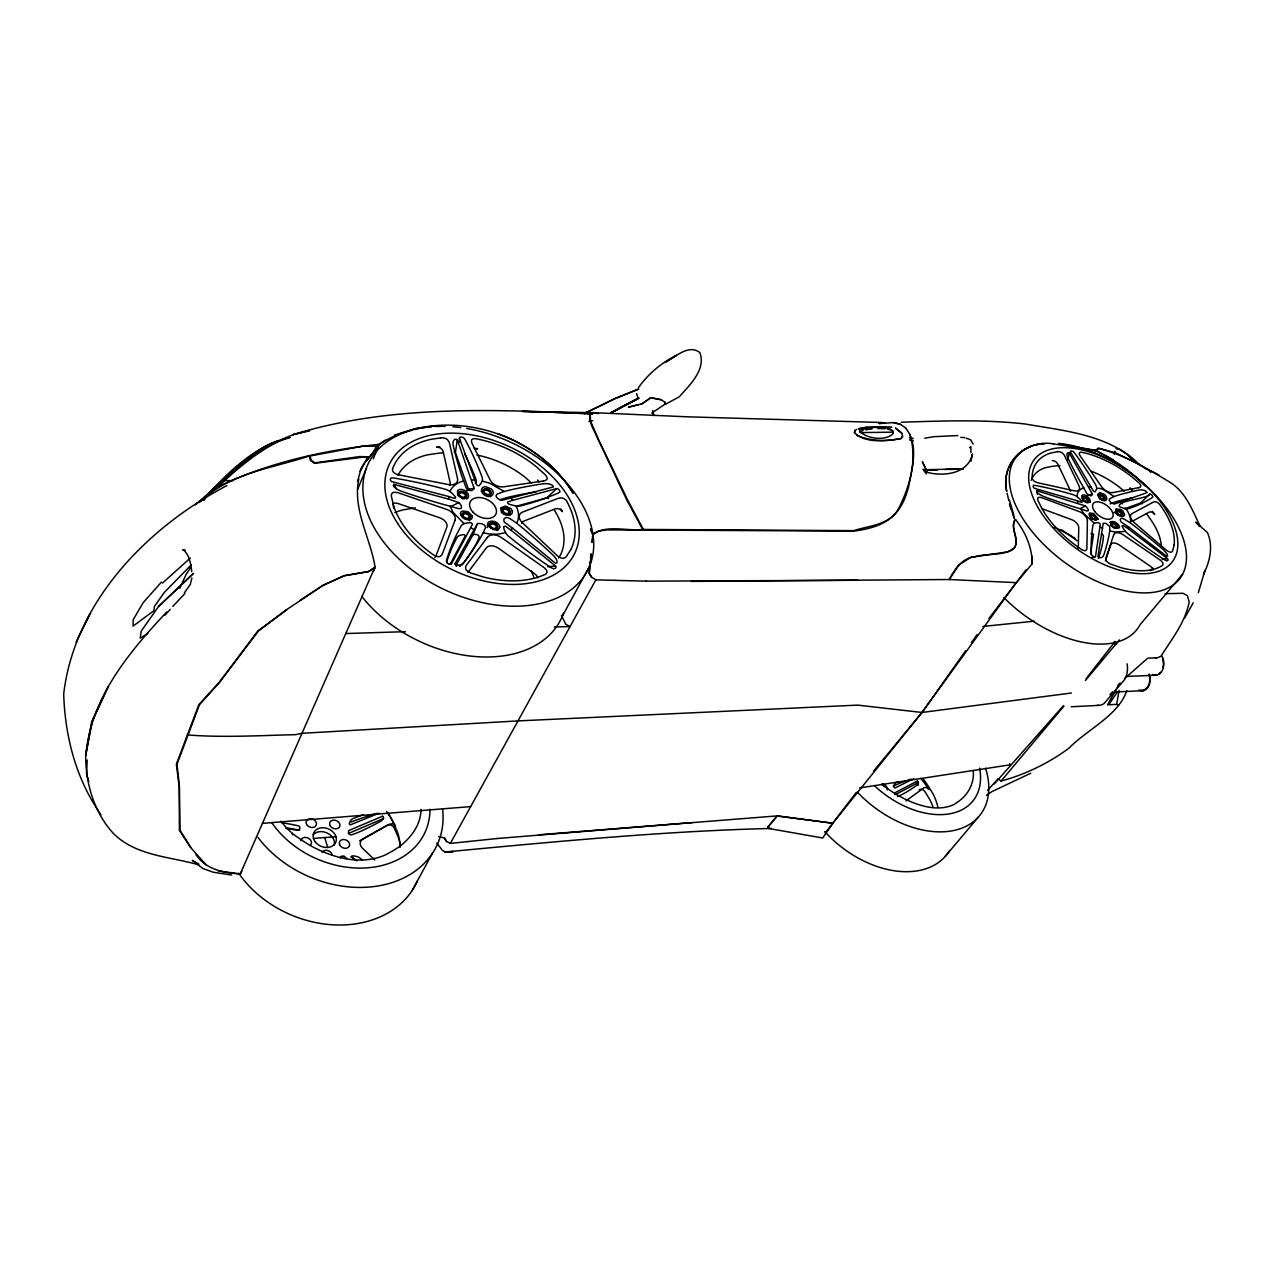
<?xml version="1.0" encoding="UTF-8"?>
<svg xmlns="http://www.w3.org/2000/svg" width="1274" height="1274" viewBox="0 0 1274 1274"><rect width="100%" height="100%" fill="white"/><g stroke="black" fill="none" stroke-linecap="round" stroke-linejoin="round"><path stroke-width="1.5" d="M1096.596 487.815L1096.596 487.783A10.224 5.494 35.6 0 0 1095.433 484.391A344.904 205.003 32.3 0 0 1076.307 455.328A18.871 10.096 35 0 0 1073.154 451.442L1071.37 450.916A2.293 1.226 35 0 0 1070.367 451.856L1093.57 491.334L1095.162 491.844A25.162 14.954 40.2 0 0 1096.181 489.63C1099.303 484.725 1109.861 494.487 1114.224 496.51A165.302 89.084 38.5 0 1 1118.875 494.965A536.004 289.166 43.9 0 1 1139.179 490.044A15.463 8.17 36.4 0 1 1142.571 489.98A6.45 3.408 36.3 0 1 1146.329 491.461L1147.11 492.64L1114.4 504.026A7.708 4.73 34.5 0 1 1110.753 502.322L1109.176 500.379L1109.622 498.835A149.44 92.222 39 0 1 1114.145 496.542L1114.224 496.51M1078.266 549.317L1078.759 527.484A7.421 4.093 35.9 0 0 1071.434 519.569L1042.084 508.724M87.173 759.989L86.568 774.305L88.798 781.376M1109.75 530.892L1109.75 530.78A147.895 72.698 30.5 0 0 1109.702 526.496L1106.214 523.566A7.867 3.695 33.8 0 0 1103.188 523.407L1097.933 556.595L1099.319 557.598A6.768 3.758 36.6 0 0 1102.344 557.041A16.164 8.95 36.4 0 0 1103.889 554.747A480.744 274.977 28.6 0 0 1108.969 535.621L1109.75 530.892L1115.307 532.07L1125.483 531.401A10.367 5.59 36.6 0 0 1128.302 534.077A293.275 143.118 36 0 0 1161.904 558.044A19.349 10.383 37.2 0 0 1166.681 560.894L1167.876 560.401A2.389 1.29 37.3 0 0 1167.43 558.585L1127.872 528.503L1123.111 525.493L1121.98 525.907A25.576 13.393 30.3 0 0 1123.461 528.662L1124.942 530.701M1099.94 526.751L1100.099 523.789L1098.554 522.643A25.91 12.071 35.4 0 0 1095.974 522.866L1094.382 523.311A10.463 5.717 36.3 0 0 1092.901 525.589A333.31 172.181 40.5 0 0 1091.181 551.26A19.795 10.956 36.8 0 0 1091.675 555.146L1093.442 556.483A2.437 1.354 36.6 0 0 1095.497 556.579L1099.94 526.751L1102.679 528.232M590.165 561.802L589.066 573.459L591.47 577.186L596.136 579.845M590.531 557.916L590.897 554.031M592.012 542.374L592.744 534.602L590.435 528.917M591.184 554.031L589.352 573.459L591.757 577.17M592.299 542.374L593.031 534.602L598.605 531.147L606.44 529.904L853.883 531.099C883.79 527.229 900.989 517.244 908.569 486.732C912.184 467.988 919.143 444.562 905.607 428.08M970.899 452.604L970.852 446.664L969.61 447.636M358.774 479.024C352.5 509.998 370.543 538.042 375.145 567.456L373.425 571.373M1119.066 690.333L1116.645 704.379L1107.536 704.841L1119.129 684.218M466.778 490.586A7.007 4.586 25.1 0 0 468.418 489.12L455.423 452.541L457.27 439.61L455.423 439.164A7.724 4.953 24.8 0 0 453.146 441.728A18.425 11.8 25.1 0 0 453.257 445.613A494.28 292.431 33.8 0 0 461.14 473.992A182.453 115.313 28.7 0 0 463.625 481.015L463.656 481.094A165.397 109.468 33.7 0 0 466.332 488.292L468.434 490.331L471.316 490.617A9.268 6.434 29.4 0 0 474.167 488.452L457.27 439.61M1090.544 553.919L1093.522 534.427L1092.439 533.583A19.253 10.622 36.6 0 0 1090.942 533.854M448.798 496.542L454.914 498.484L455.646 497.21A30.926 20.177 30.3 0 0 452.557 493.802L449.977 491.461A12.469 8.233 24.7 0 0 444.61 489.057A447.7 345.859 26.2 0 0 397.552 478.642A23.569 15.67 23.5 0 0 391.15 477.909L390.274 479.406A2.882 1.895 23.4 0 0 391.819 481.636L448.798 496.542L448.575 499.121L458.815 502.609A9.396 5.972 30.2 0 1 461.475 506.24L461.252 508.326L458.879 508.692A167.356 98.13 28.7 0 1 450.216 506.24L450.072 506.192A183.567 113.943 24.4 0 1 440.772 503.692A484.964 270.55 24.2 0 1 402.202 491.557A19.11 12.581 23.7 0 1 396.819 489.073A8.026 5.303 23.6 0 1 393.252 485.521L393.857 484.327L448.575 499.121M854.52 432.81L854.934 430.58M970.963 461.236L972.428 453.99C968.129 474.788 941.375 476.922 925.211 471.762L923.109 469.198L926.341 473.96M1114.702 451.458L1114.113 454.149L1114.846 451.283M1067.739 459.946L1069.268 453.098L1068.058 452.668A6.45 3.44 35.1 0 0 1066.959 454.898A15.384 8.201 35.2 0 0 1067.978 458.162A429.131 202.677 38.4 0 0 1080.352 481.938A155.014 79.673 36.7 0 0 1083.76 487.815L1083.808 487.878A140.108 75.118 43 0 0 1087.072 493.962L1090.894 495.936A7.708 4.459 41.5 0 0 1092.423 494.105L1069.268 453.098M895.351 794.578L916.802 783.335L917.376 781.01L918.188 781.679A4.188 2.755 38.2 0 1 918.156 783.765A9.985 6.577 38 0 1 916.818 785.294A282.812 183.822 31.6 0 1 904.556 793.161A101.809 67.251 35.8 0 1 897.883 796.377A1.911 1.274 38.2 0 1 897.437 796.473M191.896 577.982L190.272 584.463L184.332 592.904M1126.789 690.795C1118.206 715.781 1086.865 729.683 1069.093 748.077C1048.741 763.158 1025.459 774.449 1001.077 781.073L998.083 778.748L987.573 790.374M357.58 481.365L360.319 471.444L367.087 458.003L366.116 456.777L314.439 463.322L310.394 460.471L309.359 455.981C271.728 468.402 228.906 473.259 199.413 502.513M1105.418 560.863L1110.769 544.826A7.421 4.077 36.7 0 1 1119.098 544.858L1150.008 566.006A6.864 3.742 37.3 0 1 1153.018 568.968A4.841 2.644 37.3 0 1 1153.193 570.067M1198.324 592.665L1204.933 570.449L1203.548 574.303C1209.822 561.5 1213.533 546.196 1207.434 532.596L1195.697 522.133L1199.662 526.544M226.899 485.569C147.593 527.181 74.481 601.583 63.7 693.932C64.91 734.636 75.277 776.583 98.305 810.63M457.541 490.538L457.637 495.14L462.796 498.898L467.877 498.038L468.625 495.92A6.418 4.332 30.9 0 0 459.691 489.423L457.573 490.522M459.388 438.145L476.763 485.187L478.881 485.792A30.21 21.148 27.8 0 0 481.094 483.196L482.273 481.015A12.23 7.963 25.2 0 0 482.018 476.97A439.562 296.508 15.4 0 0 466.523 442.285A22.661 14.54 24.5 0 0 463.593 437.667L461.236 437.046A2.755 1.768 24.9 0 0 459.388 438.145L459.58 442.046M456.586 566.325L455.917 565.592L473.036 534.618L477.479 523.614A9.412 5.717 25 0 1 481.938 523.789L484.757 525.238L485.537 527.34A180.303 108.672 20 0 1 483.276 532.612L480.091 538.44A624.945 383.076 13.7 0 1 464.532 561.563A19.444 13.186 25 0 1 461.315 564.35A8.138 5.542 25.3 0 1 456.633 565.051L455.041 563.825L477.479 523.614M1129.019 527.245L1166.761 556.324L1167.637 555.91A6.657 3.583 37.2 0 0 1166.06 552.613A15.941 8.615 37.2 0 0 1162.732 549.221A566.93 372.693 38.3 0 0 1136.822 527.85L1130.293 522.85A154.409 92.015 30.7 0 0 1123.636 518.789L1121.359 518.247L1120.276 519.33A7.803 4.252 29.9 0 0 1121.2 522.101L1129.019 527.245L1127.872 528.503M357.66 489.28L366.02 469.135M373.266 458.831L379.318 444.26C442.03 404.113 535.032 430.405 573.125 493.038M241.773 871.113L240.531 873.932C223.89 872.993 205.91 869.553 195.989 854.679M179.745 588.317L186.084 574.478L190.75 567.392M76.121 642.016L89.913 614.036L84.864 624.26M448.273 563.761A2.038 1.385 25.1 0 0 450.343 563.841L451.474 563.825L472.558 524.108L470.823 522.738A30.974 18.967 26.5 0 0 466.746 523.041L464.023 523.614A12.533 8.392 25.5 0 0 460.901 526.353A388.634 260.103 35 0 0 447.413 557.391A23.76 16.18 25.7 0 0 446.489 562.089L447.445 563.347M360.001 471.428C363.042 461.491 372.613 455.821 376.34 446.346L379.318 444.26M450.343 563.841L465.408 535.59L464.198 534.57A23.091 15.591 25.7 0 0 459.755 535.462A8.775 5.908 25.4 0 0 456.952 537.644A270.884 183.36 32.2 0 0 447.524 559.366A16.53 11.275 25.5 0 0 446.887 562.63L448.496 563.697A2.93 1.991 25.1 0 0 451.474 563.825M412.091 890.622L432.364 853.421M562.296 616.266L589.464 566.42M1184.74 617.874L1193.212 602.841M902.661 436.202L901.275 438.59C886.624 440.915 865.826 443.973 854.408 432.603L854.822 430.373L856.622 429.418M1117.298 692.18L1108.937 704.474M558.601 557.964L560.449 555.082A76.026 50.387 26 0 0 557.662 515.938L557.327 515.285A108.8 72.57 25.3 0 0 554.317 509.966M192.708 573.953L158.581 606.472L141.191 631.156L140.22 638.147L147.8 633.449M965.628 650.791L921.994 712.469L832.734 823.243L777.013 815.917L767.84 827.113L768.859 828.514L822.701 838.005L832.941 823.227L777.013 815.917M971.377 642.669L977.126 634.548M1016.254 582.664L921.994 712.469L873.407 771.311M1093.777 453.034L1098.666 448.496C1124.639 454.77 1147.985 468.912 1170.599 482.671C1186.11 492.656 1192.48 510.556 1200.204 526.353M638.417 387.71C648.163 373.935 661.317 362.787 676.478 355.398L665.219 362.246C674.902 357.532 688.629 343.566 699.872 352.611C706.274 369.683 689.33 385.337 679.297 396.787L665.267 404.415L665.044 402.409L661.11 399.638L650.711 397.599L642.637 403.619L628.401 407.154L638.465 404.734M825.202 833.132L856.128 792.587M988.863 618.559L1026.111 569.733M203.187 500.332C223.603 476.556 247.952 452.127 277.621 440.947M203.856 500.332L211.341 490.57L233.174 470.265M1086.196 678.564L1115.148 641.427M994.325 783.892L1063.376 705.78M1001.077 781.073L1063.997 706.019M1085.416 680.475L1119.448 639.882M512.801 528.328L504.233 522.022A9.284 6.02 20.6 0 1 504.186 518.677L506.128 517.387L509.043 518.072A186.02 130.776 18.1 0 1 516.511 523.057L523.869 529.06A731.817 588.11 11.1 0 1 552.597 554.731A18.967 12.692 27.4 0 1 556.021 558.824A7.915 5.287 27.6 0 1 556.945 562.805L555.496 563.315L512.801 528.328L510.603 529.857L505.332 526.162L503.548 526.656A30.305 19.269 21.6 0 0 504.329 530L505.937 533.328A12.358 8.201 26.6 0 0 508.915 536.545A342.324 203.155 29.3 0 0 547.74 565.385A22.964 15.272 27.8 0 0 553.489 568.825L555.432 568.22A2.835 1.895 27.8 0 0 555.544 566.022L510.603 529.857M1182.591 574.208L1140.055 624.722A99.34 56.39 36.4 0 1 1003.832 597.522M945.149 856.494L978.416 817.016M1109.988 694.744L1112.521 691.798M1117.569 685.906L1120.085 682.96M161.416 582.091L143.245 602.586L133.133 619.785L133.085 626.123L153.82 610.74L154.472 606.392L164.298 592.442L191.227 564.939M164.983 615.246L170.206 609.37M172.818 606.44L184.921 593.493M201.005 501.001C227.075 477.193 255.548 446.728 290.329 437.571M166.751 611.934C129.311 651.874 91.346 697.165 85.979 753.81L85.676 755.45C85.676 783.494 94.021 812.191 113.179 833.212C135.57 855.921 169.665 856.574 198.648 864.775M1036.638 490.761L1036.686 491.684A6.641 3.647 35.2 0 0 1039.998 494.631A15.814 8.679 35.1 0 0 1044.266 496.685A406.47 197.167 32.3 0 0 1073.616 506.749A153.103 80.182 34.3 0 0 1080.591 508.836L1080.702 508.867A139.614 63.955 38.1 0 0 1086.897 510.985L1088.346 510.715L1087.932 508.995A7.803 3.822 40.6 0 0 1085.321 505.937L1036.797 490.681L1037.418 494.471M1015.537 519.537C1008.419 528.232 1022.178 541.418 1012.559 549.779C1001.189 555.814 987.095 553.346 974.913 556.706C962.252 557.821 954.704 569.382 949.146 579.511L1016.477 582.664L1032.179 563.761L1032.115 556.483L1032.179 563.761C1032.402 547.963 1025.172 531.608 1015.585 519.553L1014.311 520.827C1010.935 529.761 1019.869 539.428 1014.215 548.139L1007.686 551.849L970.82 557.327L958.749 565.035L949.369 579.511L691.225 581.406M1112.743 694.473L1115.355 691.782M292.479 834.725L292.096 833.594M1124.432 508.867L1140.676 502.991L1149.769 494.009A2.309 1.21 36.3 0 1 1151.951 495.204L1152.938 496.621A18.776 9.889 36.1 0 1 1150.629 498.596A301.078 156.272 31.9 0 1 1129.353 508.437A10.208 5.446 36.1 0 1 1125.913 508.581L1123.27 508.023A25.098 15.113 32.9 0 1 1119.639 506.829C1115.419 500.332 1148.575 498.962 1149.769 494.009M516.129 506.24L546.801 497.943L556.642 488.579A2.739 1.768 27.3 0 1 559.286 489.996L560.034 491.828A22.295 14.317 26.9 0 1 555.99 494.041A366.625 217.249 21.6 0 1 521.146 505.778A12.151 7.931 26.3 0 1 516.097 505.937L512.689 505.237A29.828 20.591 22.1 0 1 508.135 503.771L507.53 502.083L512.705 500.332L556.642 488.579M158.581 606.472L193.6 573.427M195.352 504.838L223.157 480.521L232.792 480.696M162.451 583.078L190.367 558.028M1124.464 678.66L1147.731 658.164L1156.935 657.846L1160.773 656.428C1171.793 639.261 1185.234 622.333 1189.215 601.901L1187.432 595.722L1183.068 593.286L1165.073 593.716M235.961 467.797C249.322 457.732 262.11 445.167 278.656 440.74M286.682 609.816L258.495 630.964L219.415 682.53L199.492 704.665L177.006 764.193L179.459 786.584L180.016 830.266L190.766 847.337M385.321 440.103L379.636 444.26C324.392 450.12 268.336 462.478 218.061 486.748C240.149 465.854 264.498 445.773 293.084 434.657C389.637 404.798 492.178 409.352 591.948 413.811L594.114 412.696L597.124 413.477M651.731 413.126L665.283 403.985L664.948 402.186M986.442 795.31L992.398 791.361L1030.73 773.254M299.836 600.5L322.545 585.53L343.948 575.737L368.138 571.58L374.811 567.456L240.245 873.964L218.332 870.954M375.145 567.456L368.791 571.58L344.283 575.737L322.879 585.53L286.347 609.816L257.826 630.98L219.08 682.53L198.84 704.681L176.353 764.225L179.156 786.599L179.395 830.314L190.463 847.353L206.292 865.078M610.756 412.665L638.592 397.934M359.634 840.744L386.118 825.823A7.373 5.765 25.5 0 1 390.943 825.011A6.147 4.793 25.4 0 1 394.414 828.419L398.061 836.763A77.603 61.471 23 0 1 400.546 846.175M610.851 412.872L638.672 398.125M1132.108 521.4L1148.83 512.275A6.641 3.535 36.6 0 1 1151.712 512.1A4.682 2.484 36.6 0 1 1154.706 514.473A94.706 51.836 36.1 0 0 1152.413 511.384M917.376 781.01L894.905 792.778A5.048 3.36 38.2 0 0 894.953 794.196M1080.336 508.533L1085.321 505.953M1097.838 449.435L1095.672 450.518C1113.89 459.436 1130.994 470.839 1144.769 485.856M913.761 778.637L894.953 788.049L894.014 787.348A16.164 10.702 38.3 0 1 894.316 784.609A6.147 4.077 38.1 0 1 895.765 782.809A202.009 134.216 42.8 0 1 898.329 781.567M450.455 506.749L458.815 502.609M348.343 833.499L383.633 818.513M882.086 422.506L687.928 416.837L594.926 412.728L590.196 414.735L590.626 421.264L599.194 440.995L627.939 500.602L642.972 528.726L644.405 529.458L853.644 530.637C870.046 525.318 890.701 525.127 899.205 507.355C910.162 485.203 917.614 458.799 909.763 434.434M379.095 813.162L350.286 824.867L349.235 824.055A18.823 14.731 24.6 0 1 350.43 820.774A7.166 5.606 24.1 0 1 352.93 818.625A232.123 190.734 32.5 0 1 363.17 814.755M638.529 389.207L615.342 398.555L584.177 413.588L615.246 398.332L638.577 389M863.199 430.086L859.966 432.603L892.787 432.173L892.31 430.946M394.351 435.135L415.913 428.51L435.326 425.882M504.201 491.493L504.074 491.525A176.417 129.709 28.5 0 0 497.051 494.169L495.936 495.984L497.465 498.293A9.205 6.466 23.1 0 0 501.924 500.363L553.362 486.939L552.725 485.537A7.66 4.937 27.1 0 0 547.916 483.77A18.346 11.864 27.2 0 0 542.995 483.817A631.044 461.586 41 0 0 511.591 489.646A195.4 133.197 29.8 0 0 504.201 491.493L489.678 483.18L482.257 481.046M278.56 440.629L286.618 438.033M641.141 404.224L650.823 397.822L661.206 399.845M505.428 532.5C498.293 534.905 490.49 534.539 483.212 532.739M924.733 438.208L933.524 436.695L957.777 435.565M309.391 430.708L293.084 434.657L309.534 430.628M1091.802 557.407L1095.497 556.579M858.389 428.892L866.049 427.363L891.704 427.347M1087.614 495.06L1092.423 494.105M588.938 421.471L592.681 420.738M858.517 428.685L866.049 427.363L891.481 427.331M1162.111 559.461L1167.43 558.585M859.695 787.905L1010.282 764.798L1009.645 763.604M1044.664 443.878C1019.646 443.384 1001.046 467.239 1006.763 491.414C1000.026 463.386 1025.809 439.291 1053.232 443.798M878.933 423.541L893.759 422.586L900.607 424.353M879.394 423.557L884.793 422.761M1089.031 486.875L1091.42 487.018M1071.402 693.008L921.994 712.469L857.689 705.111L517.977 720.909L302.002 733.314L295.536 734.668C259.53 735.496 223.38 737.757 187.421 734.939M865.54 429.768L871.989 429.004M468.418 489.12L474.167 488.436M467.956 841.573L450.343 843.42L595.85 579.845L614.657 580.339M471.683 479.916L475.091 480.091M467.701 841.588L497.816 838.451M982.859 626.442L1034.345 621.186M547.772 566.739L555.544 566.022M497.561 838.483L692.148 822.574M539.205 834.741L777.22 815.901L768.047 827.097L768.97 828.355M262.46 823.37L470.679 806.601M313.468 838.419L336.002 836.731M1071.243 706.767L1098.793 705.382M1114.639 692.005L1143.304 690.683M937.202 469.835L925.37 470.377L937.282 469.915M945.101 469.485L962.857 468.689M1126.136 676.462L1156.824 675.204M454.261 452.159L455.423 452.541M949.21 469.469L963.112 468.928M901.403 422.22C942.76 420.93 984.276 419.257 1025.49 424.051C1064.841 430.899 1109.543 434.641 1139.243 464.469L1116.374 453.146L1098.363 448.098L1095.21 450.502L1053.009 443.798M345.811 633.544L405.339 631.681M554.19 627.031L570.067 626.537L565.688 624.149L561.452 615.342M771.041 828.434L764.4 828.626C657.655 831.572 551.244 842.098 445.024 851.988L442.205 850.124L436.855 843.213M924.223 469.756L963.224 468.848M857.593 580.259L646.157 581.151M877.945 428.621L885.271 428.685M341.129 856.431L344.346 856.462L347.372 858.883M1155.359 657.814L1156.935 657.846M594.114 412.696L522.451 411.422L544.301 412.171M614.371 580.355L646.444 581.151M554.222 412.505L591.948 413.811L589.655 414.703L590.085 421.248L592.187 426.854L627.095 500.586L642.717 529.443C626.394 531.306 607.22 524.474 592.824 534.109L590.642 528.965M960.755 437.38L964.689 437.619M1062.373 444.515L1095.337 450.311L1113.89 460.392M231.693 875.015L213.347 872.26L202.98 868.549L192.278 860.364L198.744 864.027M909.445 437.81L913.251 438.399M182.644 549.906L185.064 550.304L183.44 549.89C189.683 555.368 190.781 563.92 191.753 571.676M285.997 828.323L297.606 830.314A5.972 4.714 21.5 0 0 299.724 828.61A2.261 1.784 21.6 0 0 297.989 825.775A128.371 105.965 21.4 0 0 285.87 823.418A399.288 363.424 23.5 0 0 281.713 822.813M887.596 429.179L890.542 429.879M594.926 412.728L598.462 413.572M438.718 836.604L444.642 837.989L446.601 841.461M893.313 422.57L900.384 424.338L905.83 428.096M916.802 783.335L917.885 784.211A5.558 3.663 38.2 0 1 918.124 785.23M1077.374 500.793L1034.743 488.452A2.373 1.306 35.1 0 1 1033.15 486.588L1033.373 485.346A19.476 10.765 35.3 0 1 1037.928 485.935A369.285 220.131 40.1 0 1 1072.676 494.551A10.367 5.653 35.7 0 1 1076.944 496.557L1079.158 498.532A25.655 13.058 41.4 0 1 1081.96 501.399L1082.04 502.497L1077.374 500.793L1077.836 502.943M909.54 439.849L913.283 440.947M1119.48 449.149L1116.311 448.512L1119.48 449.149L1129.035 455.646L1132.14 459.102M966.186 438.16L970.661 439.817L973.145 444.116M1116.645 704.379L1118.588 705.095M474.039 529.538L470.679 527.755M497.688 433.574C528.248 444.626 555.798 465.106 572.918 492.99M1146.059 468.736L1159.117 475.059M450.614 843.404L446.346 841.477L444.387 838.005M895.638 428.303L901.833 433.144M856.59 435.342C870.158 441.123 886.975 441.696 901.18 438.383L902.565 435.995L901.594 433.128L895.542 428.08M1146.918 469.326L1138.86 464.453L1128.637 455.646L1131.933 459.102M1060.971 529.57L1075.208 538.472M1094.382 523.311L1083.983 513.756L1080.591 508.836M356.003 860.476L351.544 856.845L351.974 855.857A19.19 15.32 24.5 0 1 356.338 856.383A7.278 5.781 24.4 0 1 360.032 858.15A249.067 213.156 17.3 0 1 362.469 860.125M1124.162 491.143L1119.018 486.859A63.413 34.462 36 0 0 1090.687 470.998M464.023 523.614L452.907 512.116L450.072 506.192M1120.244 501.701L1122.219 503.899M531.577 483.085L525.923 477.973A75.851 50.036 25.7 0 0 476.97 455.105M374.811 859.934L362.389 848.15A7.325 5.765 24.7 0 1 362.883 839.168L388.602 824.66A6.386 4.985 25.6 0 1 392.774 823.975A5.319 4.141 25.5 0 1 395.466 826.332A95.725 75.93 22.2 0 0 387.806 812.955M510.747 497.704L512.705 500.332M1148.208 469.74L1150.788 472.336M99.181 812.048L100.933 814.914M393.857 484.327L396.66 489.312M455.041 563.825L455.917 565.592M927.201 471.746L922.376 461.682L926.389 470.759M1009.454 504.138L1011.269 509.441M1012.48 512.976L1014.295 518.295M636.586 393.762L638.035 397.982M1009.804 504.345L1014.375 518.486M324.774 837.575L327.705 847.465M1009.454 500.3L1013.706 514.648M1007.065 493.245L1008.897 500.65M652.766 410.387L653.896 415.595M652.814 412.028L653.53 415.372M398.029 475.17A76.233 50.45 25.3 0 1 427.475 454.85L436.695 453.464A108.529 72.443 25.8 0 1 442.954 452.811M458.911 494.535A3.519 2.309 25.1 0 1 463.832 493.532A3.519 2.309 25.1 0 1 463.991 497.8M462.335 497.752A3.519 2.309 25.1 0 1 460.647 497.051M463.545 517.467A3.551 2.357 25.3 0 1 464.628 513.74A3.551 2.357 25.3 0 1 469.342 516.989A3.551 2.357 25.3 0 1 465.026 518.502M491.334 528.105A3.535 2.341 26 0 1 491.238 524.012A3.535 2.341 26 0 1 496.414 526.608A3.535 2.341 26 0 1 492.974 528.933M536.243 491.939A13.743 8.918 27 0 0 535.064 492.067A448.289 321.717 36 0 0 511.527 496.494A146.462 99.053 28.9 0 0 500.491 499.583A2.628 1.72 26.1 0 0 499.965 499.87M465.934 496.764A6.004 3.965 25.1 0 1 466.762 499.042M560.815 508.899A113.577 75.596 25.3 0 1 562.344 511.67A5.558 3.615 27.4 0 0 558.999 508.82A7.867 5.128 27.5 0 0 554.747 509.043L524.076 521.018A8.679 5.733 26.9 0 0 521.576 523.28M516.081 505.937A34.334 22.629 25.7 0 1 516.703 523.184M434.912 557.502A8.361 5.685 24.5 0 0 435.931 555.99L446.824 527.213A8.918 5.988 24.7 0 0 439.498 517.706L398.858 503.803A7.947 5.319 23.6 0 0 393.411 503.31A6.609 4.427 23.6 0 0 392.918 503.74M450.041 491.509A34.271 22.582 25.6 0 1 463.625 481.015M415.356 507.896A105.662 72.809 25.5 0 0 412.314 508.31L403.237 509.839A74.242 50.721 24.9 0 0 394.829 512.594M393.714 508.215A107.653 71.344 26 0 1 393.188 504.568M546.801 497.943A1.911 1.242 27.1 0 1 548.409 498.675M487.273 525.429A6.036 4.013 26 0 1 489.503 524.538M497.115 528.36A6.036 4.013 26 0 1 497.688 530.653M506.319 514.186A3.504 2.293 26.2 0 1 502.609 510.348A3.504 2.293 26.2 0 1 507.578 510.014A3.504 2.293 26.2 0 1 507.896 514.075M487.209 527.532A5.08 3.376 26 0 1 488.022 525.987M496.303 528.455A5.08 3.376 26 0 1 496.796 530.382M473.036 534.618A7.134 4.793 25.7 0 1 476.556 534.57A2.691 1.8 25.7 0 1 479.135 537.596A150.093 99.691 22.1 0 1 474.661 546.562A451.203 286.602 16.1 0 1 463.003 563.888A14.492 9.858 25.1 0 1 461.936 565.035M486.254 494.806A3.488 2.277 25.7 0 1 483.961 490.649A3.488 2.277 25.7 0 1 489.343 491.653A3.488 2.277 25.7 0 1 487.942 495.124M537.532 577.855A5.765 3.902 27.3 0 0 537.564 577.17A8.17 5.526 27.3 0 0 534.395 573.603L498.293 548.139A8.87 5.972 26.2 0 0 486.174 548.107L468.402 571.819A7.978 5.446 25.9 0 0 468.02 572.376M469.501 519.107A5.112 3.392 25.3 0 1 469.453 520.955M464.469 453.608A15.814 10.208 24.7 0 1 465.026 454.691A290.966 195.336 18.7 0 1 475.807 478.976A8.52 5.558 25.2 0 1 475.807 482.289A22.422 14.603 24.8 0 1 475.266 483.308M481.333 491.302A5.956 3.902 25.7 0 1 483.722 490.681M460.583 565.974A6.067 4.141 25.3 0 1 459.58 566.373M460.854 514.792A6.051 4.029 25.3 0 1 463.465 514.378M439.817 446.808A113.275 75.469 25.9 0 0 436.584 447.19A6.37 4.109 24.4 0 1 440.74 448.161A7.644 4.937 24.3 0 1 443.304 452.095L450.025 482.082A8.759 5.733 24.6 0 1 449.674 485.394M474.135 448.145A113.275 75.469 25.9 0 1 477.67 448.782A5.558 3.567 25.3 0 0 474.597 449.149M537.517 480.059A6.243 4.029 26.7 0 1 538.695 481.954M531.083 570.561A74.035 50.657 25.7 0 1 533.726 577.122M490.092 494.965A5.016 3.281 25.7 0 1 490.315 496.812M509.043 512.626A5.972 3.933 26.2 0 1 510.205 514.903M466.698 428.494A121.985 80.788 25.6 0 1 590.021 565.035A121.985 80.788 25.6 0 1 412.394 570.29A121.985 80.788 25.6 0 1 412.314 430.102M414.241 429.593A121.985 80.788 25.6 0 1 431.408 426.79M435.405 426.519A121.985 80.788 25.6 0 1 445.12 426.392M452.907 426.774A121.985 80.788 25.6 0 1 460.79 427.602M563.602 612.842A118.944 81.218 25.3 0 1 475.234 656.54A118.944 81.218 25.3 0 1 361.72 596.264M1059.936 465.663A90.709 49.622 36.3 0 0 1051.448 466.491L1045.428 467.685A63.62 34.732 35.9 0 0 1031.255 480.362M1110.132 503.915A123.721 66.853 38 0 1 1115.913 501.813A381.452 207.296 41.9 0 1 1131.137 498.07A11.562 6.147 36.3 0 1 1132.347 497.959M1092.678 519.346A2.962 1.608 36.1 0 1 1091.404 518.502M1090.512 517.387A2.962 1.608 36.1 0 1 1092.933 515.763A2.962 1.608 36.1 0 1 1094.971 519.521M1152.986 568.252A90.151 49.256 35.9 0 1 1150.406 570.577M1114.384 528.025A2.962 1.608 36.4 0 1 1113.062 527.34M1111.979 526.289A2.962 1.608 36.4 0 1 1111.422 525.175M1111.549 524.283A2.962 1.608 36.4 0 1 1115.435 525.159A2.962 1.608 36.4 0 1 1115.594 528.153M1161.283 545.431A63.62 34.605 36.3 0 0 1150.04 518.661L1149.658 518.104A90.725 49.797 36.1 0 0 1146.313 513.661M1132.347 490.044A94.706 51.836 36.1 0 0 1129.974 487.99A5.255 2.787 36 0 1 1131.519 490.108M1125.913 508.581A28.697 15.511 36.1 0 1 1130.468 522.961M1076.992 496.589A28.633 15.479 36 0 1 1083.76 487.815M1140.676 502.991A1.608 0.86 36.3 0 1 1142.189 503.819M1052.308 460.631A5.287 2.851 35 0 1 1055.413 461.443A6.354 3.44 35 0 1 1058.137 464.739L1070.049 489.853A7.278 3.965 35.4 0 1 1070.59 491.318M1054.219 527.229A61.741 35.067 36.3 0 1 1077.119 540.797M1121.582 515.014A2.93 1.577 36.3 0 1 1117.234 512.61A2.93 1.577 36.3 0 1 1119.957 511.352A2.93 1.577 36.3 0 1 1121.582 515.014A2.93 1.577 36.3 0 0 1119.448 511.989A2.93 1.577 36.3 0 0 1116.565 512.244A2.93 1.577 36.3 0 0 1118.715 515.269M1100.242 498.819A2.914 1.577 35.9 0 1 1099.653 495.618A2.914 1.577 35.9 0 1 1103.714 498.038A2.914 1.577 35.9 0 1 1101.532 499.583M1101.532 533.79A2.245 1.226 36.4 0 1 1103.427 536.115A123.132 68.907 34.6 0 1 1102.488 543.536A355.526 203.394 30.7 0 1 1098.634 557.869A12.055 6.704 36.5 0 1 1098.347 558.522M1113.747 512.642A5 2.691 36.3 0 1 1115.546 512.498M1058.567 443.384A101.904 55.451 36.1 0 1 1186.269 552.757A101.904 55.451 36.1 0 1 1069.921 566.118A101.904 55.451 36.1 0 1 1030.825 446.569M1034.281 445.39A101.904 55.451 36.1 0 1 1043.31 443.543M313.229 834.709A11.96 9.459 22.8 0 1 327.37 833.132A11.96 9.459 22.8 0 1 334.266 845.06M286.491 827.845A170.509 143.166 21.7 0 1 294.437 829.215L294.565 829.231A154.918 127.193 13.5 0 1 299.74 830.107M351.083 822.001A339.139 284.022 37.8 0 1 377.136 813.353M400.132 847.401A64.385 50.785 23.4 0 0 397.345 831.779L394.016 824.262A91.999 72.873 22.3 0 0 386.627 811.395M421.073 809.404A65.882 50.912 23.9 0 1 415.197 829.294L414.894 829.836A93.575 72.124 22.8 0 1 392.567 850.984L385.321 854.965A66.264 51.454 23.6 0 1 339.059 857.243L338.279 857.052A93.066 71.583 23.5 0 1 302.448 840.617L294.358 834.996A66.359 51.47 23 0 1 280.933 821.157M300.983 840.665A5.415 4.284 22.1 0 1 308.117 838.005A5.415 4.284 22.1 0 1 310.49 845.028M322.083 852.338A5.399 4.3 23.1 0 1 327.689 850.538A5.399 4.3 23.1 0 1 332.116 855.029M344.346 856.462A5.972 4.746 23.9 0 0 341.273 856.654A2.261 1.8 23.8 0 0 340.174 857.896M429.959 809.197A88.607 68.525 23.4 0 1 368.457 867.737A88.607 68.525 23.4 0 1 271.999 822.988M350.876 856.813A10.367 8.265 24.1 0 1 354.268 858.772A372.868 328.676 10.4 0 1 356.879 860.874M442.54 808.815A105.185 81.552 23.3 0 1 376.897 886.147A105.185 81.552 23.3 0 1 257.953 837.384M417.426 880.844A102.939 81.361 22.8 0 1 334.664 924.908A102.939 81.361 22.8 0 1 238.652 873.152M893.233 786.074A296.078 197.024 45.1 0 1 907.215 780.436M908.521 779.991A296.078 197.024 45.1 0 1 911.149 779.131M937.807 806.824A55.116 36.85 38.2 0 0 932.886 793.654L929.033 787.316A78.494 52.871 37.9 0 0 923.3 779.067M973.288 771.009A56.438 36.643 37.8 0 1 972.046 782.809L971.919 783.255A79.912 52.059 37.3 0 1 959.481 800.725L954.895 803.974A56.709 36.978 37.8 0 1 921.325 805.391L920.704 805.232A79.657 51.645 37.5 0 1 891.259 791.186L884.236 786.424A56.693 37.057 37.6 0 1 881.528 784.274M920.704 778.287A81.647 55.116 37.9 0 1 928.857 789.609A4.586 3.01 38.5 0 0 926.421 787.603A5.51 3.615 38.6 0 0 923.443 788.16L906.945 800.168A6.29 4.188 38.6 0 0 906.085 801.012M882.532 783.972A4.57 3.042 37.8 0 1 887.214 789.976M933.221 807.366A66.359 44.67 38.1 0 0 929.686 799.435L925.45 792.38A5.303 3.488 38.5 0 0 922.249 789.482A6.354 4.188 38.6 0 0 919.239 789.832M979.579 768.126A75.787 49.352 37.6 0 1 949.162 813.895A75.787 49.352 37.6 0 1 874.49 785.708M985.598 768.254A89.944 58.795 37.7 0 1 952.331 830.791A89.944 58.795 37.7 0 1 857.227 791.982M949.592 850.491A87.954 59.082 38 0 1 824.74 831.524M1114.224 641.889A18.091 12.549 87.4 0 1 1116.772 644.039M1127.108 663.818A18.139 12.629 87.1 0 1 1124.655 679.599L1104.255 703.375A17.963 12.374 86.5 0 1 1097.36 705.286M1113.826 643.243A16.594 11.53 87.4 0 1 1115.037 644.134M1148.973 674.44A11.307 7.994 86.6 0 1 1148.384 685.683A11.307 7.994 86.6 0 1 1141.138 690.142M1149.355 674.201A11.896 8.408 86.6 0 1 1148.049 687.212A11.896 8.408 86.6 0 1 1138.956 689.935M1162.589 658.769A11.402 8.122 87 0 1 1162.939 667.528M1160.55 672.274A11.402 8.122 87 0 1 1158.767 673.819M1156.744 674.631A11.402 8.122 87 0 1 1154.61 674.679M1161.745 655.855A11.976 8.552 87 0 1 1162.334 670.458A11.976 8.552 87 0 1 1152.397 674.487M472.256 515.986C473.18 521.814 464.437 520.063 462.175 517.053A6.434 3.949 28.7 0 1 462.239 511.033L468.052 511.718L472.256 515.986M1090.13 502.147L1087.072 502.88L1082.773 499.695L1081.69 495.825L1082.884 494.901A5.351 2.898 42.4 0 1 1090.178 500.411L1090.13 502.147M1087.391 520.62L1086.897 548.25A8.074 4.491 36.3 0 1 1085.464 550.687A5.701 3.169 36.3 0 1 1080.67 548.887A77.475 41.994 36.1 0 1 1041.925 508.565L1038.151 500.793A6.354 3.504 35.3 0 1 1038.183 497.529A7.628 4.22 35.3 0 1 1042.642 498.007L1078.871 511.447A8.615 4.73 35.9 0 1 1087.391 520.62M1110.164 522.165L1111.183 525.493L1115.769 528.36L1119.352 527.818L1119.48 526.305C1117.983 523.311 1113.476 519.967 1110.164 522.165M512.403 511.24L512.037 513.39A6.37 4.3 20.5 0 1 501.494 512.498L500.634 507.896L505.475 506.033L511.161 508.804L512.403 511.177M91.585 722.39L85.676 755.45L92.285 721.004L108.019 686.925L91.585 722.39M1174.118 544.874L1172.701 550.655A6.306 3.376 37.2 0 1 1170.249 552.215A7.564 4.045 37.2 0 1 1165.567 549.492L1134.417 522.706A8.488 4.539 36.5 0 1 1131.79 513.756L1153.129 502.227A7.708 4.061 36.5 0 1 1156.474 502.02A5.446 2.867 36.5 0 1 1160.423 505.444A77.3 41.755 36.1 0 1 1174.118 544.874M1113.699 534.809L1106.135 557.471A7.74 4.284 36.8 0 0 1106.756 561.34A6.45 3.567 36.8 0 0 1111.151 564.271L1120.419 567.471A77.459 41.931 36.1 0 0 1161.84 565.799A5.637 3.058 37.3 0 0 1162.796 562.869A7.978 4.332 37.3 0 0 1159.276 559.445L1123.365 534.873A8.631 4.698 36.6 0 0 1113.699 534.809M454.977 520.365L442.444 553.744A9.73 6.609 24.7 0 1 439.275 556.706A6.864 4.666 24.8 0 1 433.017 554.524A92.779 61.279 25.6 0 1 393.618 505.826L391.452 496.478A7.692 5.112 23.6 0 1 392.918 492.544A9.236 6.147 23.5 0 1 399.24 493.134L446.441 509.329A10.367 6.911 24.8 0 1 454.977 520.365M1097.631 494.678L1099.876 498.994L1104.478 500.857A5.319 3.265 37.8 0 0 1104.462 494.408L1099.876 492.544L1097.631 494.678M368.425 456.809L366.88 460.567L375.097 450.104L376.658 446.346L362.819 446.187L310.012 455.996L311.382 460.503L314.933 462.844L359.507 456.586L368.425 456.809M893.297 433.399C886.067 441.473 866.209 438.925 859.552 430.946L860.284 429.752C870.492 427.857 884.14 423.939 892.835 430.946L893.297 433.399M499.822 527.102L498.867 528.965L496.526 529.888L493.42 529.618L488.261 526.13L487.576 523.853L488.531 522.022C492.608 519.696 499.121 522.292 499.822 527.102M1098.156 518.916L1095.879 520.286L1091.308 517.913A5.351 2.5 38.1 0 1 1089.684 512.96L1093.602 513.581L1098.156 518.916M570.895 549.476L566.452 556.451A7.469 4.969 27.8 0 1 562.264 558.346A8.966 5.94 27.9 0 1 556.595 555.066L522.547 522.881A10.096 6.641 26.8 0 1 522.451 512.148L558.092 498.389A9.141 5.924 27.5 0 1 563.028 498.15A6.45 4.172 27.4 0 1 567.296 502.243A92.445 60.929 25.8 0 1 570.895 549.476M482.814 487.401C478.642 491.334 484.773 496.956 489.216 496.478A6.354 4.523 25.7 0 0 491.286 488.882L485.394 486.636L482.814 487.401M487.337 537.453L466.65 564.876A9.284 6.338 25.8 0 0 465.934 569.558A7.74 5.271 25.8 0 0 471.125 573.093L483.324 576.963A92.684 61.216 25.8 0 0 544.428 574.765A6.704 4.507 27.5 0 0 547.024 571.23A9.507 6.402 27.5 0 0 543.345 567.089L501.383 537.532A10.319 6.911 26.2 0 0 487.337 537.453M1116.151 509.09L1115.307 512.259L1116.788 514.218A5.367 3.121 30.7 0 0 1124.671 514.855L1122.967 511.017L1120.69 509.473L1116.151 509.09M614.434 410.945L611.106 412.887L638.911 398.157L614.434 410.945M382.534 816.236L348.821 830.505A5.892 4.618 24.1 0 0 348.582 833.085A2.229 1.752 23.9 0 0 351.783 834.773A119.724 90.964 21.1 0 0 361.72 830.839A338.613 241.821 16.9 0 0 380.544 821.332A11.609 9.014 24.6 0 0 382.789 819.501A4.857 3.774 24.9 0 0 383.426 817.016L382.534 816.236M1057.531 451.681L1050.859 453.003A77.332 41.867 36 0 0 1032.115 477.017A5.558 3.042 35 0 0 1033.835 480.871A7.851 4.3 34.9 0 0 1038.167 482.846L1074.332 490.824A8.472 4.586 35.4 0 0 1078.839 485.49L1064.905 456.363A7.389 3.965 34.9 0 0 1061.736 452.557A6.147 3.296 35 0 0 1057.531 451.681M1138.733 487.671L1112.839 492.576A8.392 4.475 35.8 0 1 1101.787 486.939L1080.463 456.347A7.644 4.061 35.2 0 1 1079.253 453.003A5.399 2.867 35.2 0 1 1082.725 452.493A77.22 41.724 36 0 1 1130.436 475.68L1138.239 482.161A6.115 3.217 36 0 1 1140.899 485.792A7.341 3.87 36 0 1 1138.733 487.671M440.836 437.858L430.58 439.387A92.604 61.025 25.5 0 0 392.918 467.94A6.72 4.411 23.5 0 0 393.746 472.574A9.507 6.227 23.5 0 0 399.256 474.947L448.623 484.598A10.176 6.657 24.7 0 0 457.446 478.228L449.547 443.479A8.87 5.701 24.4 0 0 446.553 438.925A7.389 4.746 24.5 0 0 440.836 437.858M543.329 481.015L503.819 486.779A10.017 6.497 25.9 0 1 490.172 480.027L472.128 443.527A9.141 5.829 25.3 0 1 471.778 439.562A6.466 4.125 25.2 0 1 477.017 438.957A92.397 60.802 25.7 0 1 536.306 466.714L544.89 474.454A7.262 4.666 26.8 0 1 547.231 478.769A8.711 5.59 26.8 0 1 543.329 481.015M453.241 851.605L445.024 851.988L453.241 851.605M472.654 511.766A14.237 9.396 25.7 0 0 495.65 514.6A14.237 9.396 25.7 0 0 480.824 497.656A14.237 9.396 25.7 0 0 472.654 511.766M463.019 515.508A3.551 2.357 25.3 0 0 468.609 518.056A3.551 2.357 25.3 0 0 467.224 513.549A3.551 2.357 25.3 0 0 463.019 515.508M490.522 526.226A3.535 2.341 26 0 0 496.287 527.93A3.535 2.341 26 0 0 493.739 523.439A3.535 2.341 26 0 0 490.522 526.226M459.691 495.236A3.519 2.309 25.1 0 0 465.472 496.526A3.519 2.309 25.1 0 0 462.446 492.178A3.519 2.309 25.1 0 0 459.691 495.236M502.848 512.132A4.475 2.946 26.2 0 0 510.078 513.167A4.475 2.946 26.2 0 0 505.539 507.769A4.475 2.946 26.2 0 0 502.848 512.132M489.678 526.321A4.523 3.01 26 0 0 497.067 528.519A4.523 3.01 26 0 0 493.786 522.754A4.523 3.01 26 0 0 489.678 526.321M397.647 523.487A102.812 67.809 25.7 0 0 566.022 565.672A102.812 67.809 25.7 0 0 482.591 437.189A102.812 67.809 25.7 0 0 397.647 523.487M503.564 511.877A3.504 2.293 26.2 0 0 509.218 512.689A3.504 2.293 26.2 0 0 505.667 508.485A3.504 2.293 26.2 0 0 503.564 511.877M484.024 491.987A3.488 2.277 25.7 0 0 489.646 494.121A3.488 2.277 25.7 0 0 487.687 489.694A3.488 2.277 25.7 0 0 484.024 491.987M483.149 492.003A4.475 2.93 25.7 0 0 490.363 494.726A4.475 2.93 25.7 0 0 487.846 489.073A4.475 2.93 25.7 0 0 483.149 492.003M462.096 515.444A4.555 3.026 25.3 0 0 469.262 518.725A4.555 3.026 25.3 0 0 467.494 512.928A4.555 3.026 25.3 0 0 462.096 515.444M458.895 495.395A4.507 2.962 25.1 0 0 466.3 497.051A4.507 2.962 25.1 0 0 462.414 491.493A4.507 2.962 25.1 0 0 458.895 495.395M1094.732 511.527A11.896 6.45 36.1 0 0 1112.441 517.531A11.896 6.45 36.1 0 0 1101.293 502.513A11.896 6.45 36.1 0 0 1094.732 511.527M1082.677 499.392A2.93 1.593 35.7 0 0 1086.945 502.099A2.93 1.593 35.7 0 0 1085.798 498.548A2.93 1.593 35.7 0 0 1082.677 499.392M1091.022 516.75A2.962 1.608 36 0 0 1095.465 518.868A2.962 1.608 36 0 0 1093.442 515.11A2.962 1.608 36 0 0 1091.022 516.75M1111.931 524.538A2.962 1.608 36.4 0 0 1116.088 527.516A2.962 1.608 36.4 0 0 1115.355 524.028A2.962 1.608 36.4 0 0 1111.931 524.538M1083.171 498.755A2.93 1.593 35.7 0 0 1087.439 501.462A2.93 1.593 35.7 0 0 1086.292 497.895A2.93 1.593 35.7 0 0 1083.171 498.755M1116.565 512.498A3.758 2.022 36.3 0 0 1122.139 515.588A3.758 2.022 36.3 0 0 1120.053 510.89A3.758 2.022 36.3 0 0 1116.565 512.498M1111.215 524.315A3.79 2.054 36.4 0 0 1116.55 528.137A3.79 2.054 36.4 0 0 1115.594 523.646A3.79 2.054 36.4 0 0 1111.215 524.315M1037.562 506.733A85.899 46.485 36.1 0 0 1166.777 567.105A85.899 46.485 36.1 0 0 1105.529 458.226A85.899 46.485 36.1 0 0 1037.562 506.733M1099.765 497.115A2.914 1.577 35.9 0 0 1104.144 498.898A2.914 1.577 35.9 0 0 1101.723 495.204A2.914 1.577 35.9 0 0 1099.765 497.115M1099.159 497.131A3.742 2.007 35.9 0 0 1104.781 499.408A3.742 2.007 35.9 0 0 1101.691 494.678A3.742 2.007 35.9 0 0 1099.159 497.131M1090.369 516.703A3.79 2.07 36 0 0 1096.086 519.426A3.79 2.07 36 0 0 1093.474 514.616A3.79 2.07 36 0 0 1090.369 516.703M1082.47 498.58A3.758 2.038 35.7 0 0 1087.948 502.052A3.758 2.038 35.7 0 0 1086.483 497.481A3.758 2.038 35.7 0 0 1082.47 498.58M307.416 825.504A5.367 4.22 22.2 0 0 316.255 825.17A5.367 4.22 22.2 0 0 310.187 818.736A5.367 4.22 22.2 0 0 307.416 825.504M330.316 826.014A5.335 4.188 23.2 0 0 339.282 827.272A5.335 4.188 23.2 0 0 334.728 820.169A5.335 4.188 23.2 0 0 330.316 826.014M315.092 841.684A11.992 9.475 22.8 0 0 335.205 843.372A11.992 9.475 22.8 0 0 323.93 827.766A11.992 9.475 22.8 0 0 315.092 841.684M339.553 844.566A5.351 4.236 23.7 0 0 348.359 847.353A5.351 4.236 23.7 0 0 345.477 839.757A5.351 4.236 23.7 0 0 339.553 844.566"/></g></svg>
